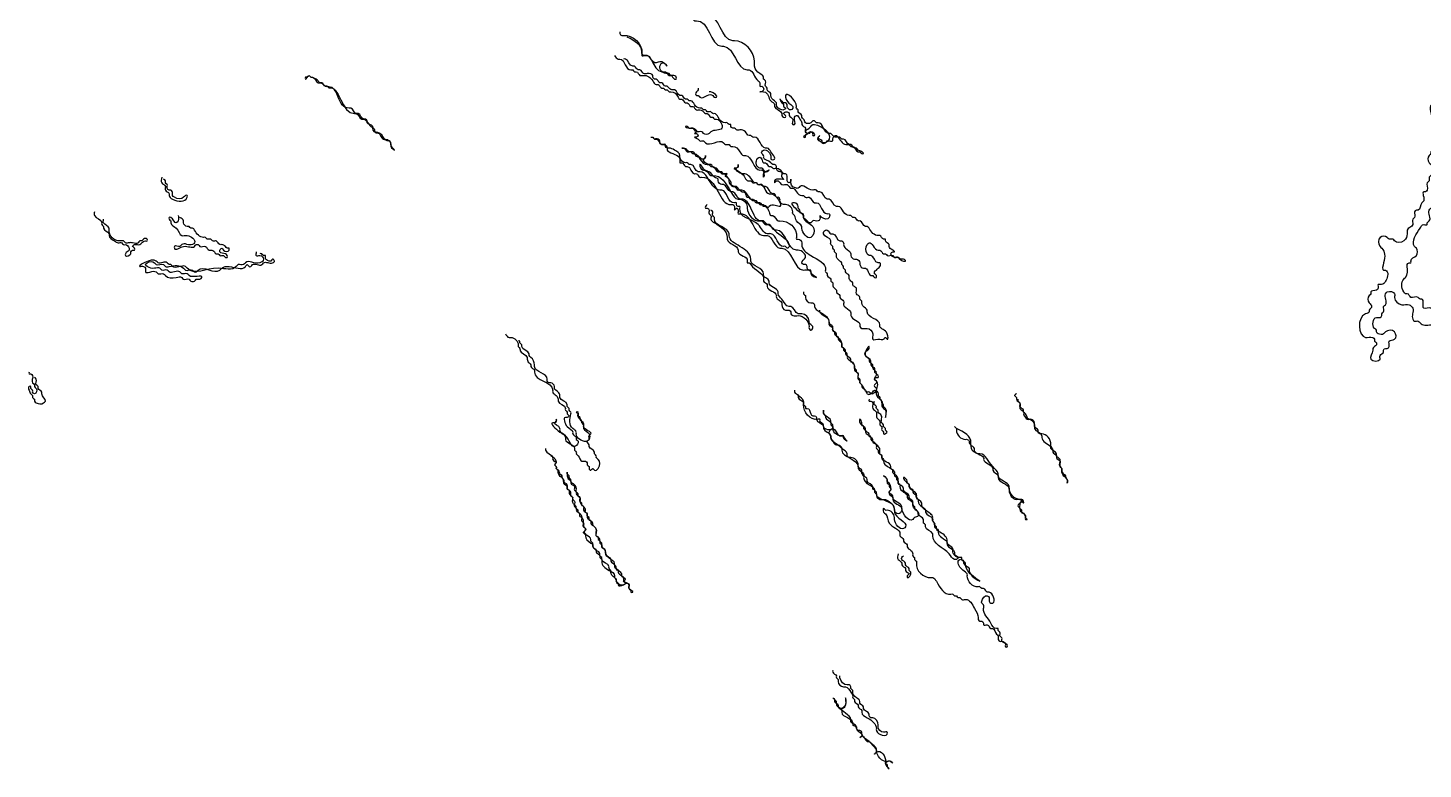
# Model space of a CAD drawing. Header units: metres. Extents: x 0 to 100, y 0 to 141.
# Drawn here: x 40.38 to 59.57, y 114.52 to 124.7 of the extents above; entities that cross this region are included whole.
import ezdxf

# ---------------------------------------------------------------- set-up
doc = ezdxf.new("R2010")
doc.units = ezdxf.units.M

msp = doc.modelspace()

# ---------------------------------------------------------------- linework, layer by layer
for points in [[(49.5, 124.975), (49.5, 124.825), (49.525, 124.825), (49.55, 124.8), (49.575, 124.8), (49.925, 124.45), (49.95, 124.45), (50.275, 124.125), (50.3, 124.125), (50.425, 123.975), (50.45, 123.95), (50.45, 123.9), (50.475, 123.9), (50.5, 123.875), (50.5, 123.85), (50.475, 123.825), (50.45, 123.825), (50.5, 123.825), (50.6, 123.7), (50.65, 123.65), (50.65, 123.625), (50.75, 123.525), (50.75, 123.5), (50.775, 123.475), (50.8, 123.475), (50.8, 123.5), (50.775, 123.525), (50.825, 123.55), (50.85, 123.525), (50.85, 123.5), (50.9, 123.45), (50.9, 123.375), (50.925, 123.375), (50.925, 123.475), (50.95, 123.5), (51, 123.45), (51.025, 123.4), (51.025, 123.375), (51.075, 123.325), (51.075, 123.275), (51.1, 123.25), (51.05, 123.2), (51.075, 123.2), (51.075, 123.225), (51.1, 123.25), (51.15, 123.275), (51.175, 123.25), (51.175, 123.225), (51.2, 123.225), (51.15, 123.275), (51.125, 123.25), (51.1, 123.25), (51.075, 123.275), (51.125, 123.325), (51.15, 123.35), (51.175, 123.375), (51.2, 123.375), (51.4, 123.175), (51.35, 123.125), (51.325, 123.125), (51.25, 123.2), (51.275, 123.225), (51.25, 123.2), (51.275, 123.175), (51.3, 123.15), (51.3, 123.125), (51.35, 123.125), (51.375, 123.15), (51.45, 123.15), (51.45, 123.175), (51.5, 123.225), (51.525, 123.2), (51.65, 123.1), (51.675, 123.1), (51.7, 123.075), (51.725, 123.075), (51.8, 123), (51.825, 123), (51.85, 122.975), (51.875, 122.975), (51.85, 123), (51.8, 123.025), (51.775, 123.05), (51.75, 123.05), (51.7, 123.1), (51.675, 123.1), (51.6, 123.175), (51.575, 123.175), (51.55, 123.2), (51.525, 123.2), (51.45, 123.225), (51.425, 123.25), (51.4, 123.25), (51.25, 123.4), (51.225, 123.4), (51.2, 123.425), (51.175, 123.425), (51.15, 123.4), (51.075, 123.4), (51.05, 123.45), (51.025, 123.475), (51.025, 123.5), (50.975, 123.55), (50.975, 123.575), (50.95, 123.6), (50.95, 123.625), (50.8, 123.775), (50.8, 123.75), (50.875, 123.65), (50.9, 123.625), (50.9, 123.6), (50.875, 123.575), (50.825, 123.625), (50.825, 123.65), (50.8, 123.675), (50.775, 123.675), (50.725, 123.725), (50.75, 123.675), (50.775, 123.65), (50.775, 123.625), (50.8, 123.6), (50.775, 123.575), (50.75, 123.575), (50.675, 123.65), (50.675, 123.675), (50.65, 123.7), (50.6, 123.775), (50.6, 123.8), (50.55, 123.85), (50.55, 123.875), (50.525, 123.9), (50.525, 123.975), (50.5, 124), (50.5, 124.025), (50.45, 124.075), (50.375, 124.175), (50.375, 124.25), (50.1, 124.525), (50.075, 124.525), (49.725, 124.875), (49.7, 124.875), (49.65, 124.925), (49.625, 124.925), (49.6, 124.95)], [(48.525, 124.65), (48.525, 124.625), (48.55, 124.6), (48.575, 124.6), (48.825, 124.35), (48.825, 124.325), (48.875, 124.325), (48.975, 124.225), (49.125, 124.1), (49.15, 124.1), (49.2, 124.05), (49.225, 124.05), (49.275, 124), (49.3, 124), (49.3, 124.025), (49.25, 124.05), (49.225, 124.05), (49.2, 124.075), (49.175, 124.075), (49.075, 124.175), (49.125, 124.225), (49.175, 124.175), (49.125, 124.225), (49.025, 124.225), (49, 124.225), (48.9, 124.325), (48.85, 124.325), (48.825, 124.35), (48.825, 124.375), (48.625, 124.575)], [(48.45, 124.325), (48.5, 124.275), (48.525, 124.275), (48.675, 124.125), (48.7, 124.125), (48.725, 124.1), (48.75, 124.1), (48.8, 124.05), (48.85, 124.05), (48.975, 123.975), (49.025, 123.925), (49.05, 123.925), (49.1, 123.875), (49.125, 123.875), (49.15, 123.85), (49.175, 123.85), (49.2, 123.825), (49.225, 123.825), (49.325, 123.75), (49.35, 123.725), (49.375, 123.725), (49.425, 123.675), (49.45, 123.675), (49.5, 123.625), (49.525, 123.625), (49.575, 123.575), (49.6, 123.575), (49.675, 123.55), (49.7, 123.525), (49.725, 123.525), (49.775, 123.475), (49.8, 123.475), (49.825, 123.45), (49.85, 123.45), (49.925, 123.375), (49.925, 123.325), (49.775, 123.275), (49.75, 123.25), (49.675, 123.25), (49.65, 123.275), (49.575, 123.275), (49.525, 123.325), (49.475, 123.325), (49.45, 123.35), (49.425, 123.35), (49.475, 123.325), (49.525, 123.325), (49.575, 123.275), (49.55, 123.25), (49.575, 123.25), (49.6, 123.225), (49.575, 123.2), (49.55, 123.2), (49.6, 123.175), (49.625, 123.15), (49.675, 123.15), (49.7, 123.125), (49.95, 123.125), (49.975, 123.1), (50.025, 123.1), (50.05, 123.075), (50.075, 123.075), (50.175, 123), (50.225, 122.95), (50.25, 122.95), (50.45, 122.75), (50.475, 122.75), (50.5, 122.725), (50.5, 122.65), (50.5, 122.7), (50.525, 122.725), (50.575, 122.75), (50.55, 122.725), (50.525, 122.725), (50.475, 122.775), (50.45, 122.775), (50.4, 122.825), (50.4, 122.875), (50.45, 122.925), (50.475, 122.9), (50.5, 122.85), (50.525, 122.85), (50.575, 122.8), (50.6, 122.8), (50.625, 122.775), (50.675, 122.775), (50.75, 122.7), (50.75, 122.65), (50.775, 122.625), (50.65, 122.6), (50.65, 122.575), (50.675, 122.6), (50.7, 122.6), (50.75, 122.55), (50.825, 122.55), (50.875, 122.5), (50.9, 122.5), (50.95, 122.45), (51.025, 122.4), (51.05, 122.4), (51.075, 122.375), (51.125, 122.375), (51.2, 122.3), (51.225, 122.3), (51.375, 122.15), (51.4, 122.15), (51.4, 122.1), (51.3, 122.1), (51.275, 122.125), (51.275, 122.075), (51.25, 122.05), (51.175, 122.05), (51.15, 122.025), (51.125, 122.025), (51.1, 122.05), (51.075, 122.075), (51.05, 122.1), (51.05, 122.125), (51, 122.175), (51, 122.2), (50.975, 122.225), (50.975, 122.25), (50.925, 122.3), (50.9, 122.3), (51, 122.175), (51.05, 122.125), (51.05, 122.1), (51.175, 121.975), (51.175, 121.85), (51.15, 121.825), (51.025, 121.95), (51.025, 121.975), (50.95, 122.05), (50.925, 122.125), (50.9, 122.15), (50.9, 122.175), (50.8, 122.275), (50.775, 122.275), (50.725, 122.325), (50.725, 122.35), (50.7, 122.375), (50.675, 122.375), (50.65, 122.425), (50.625, 122.425), (50.525, 122.525), (50.5, 122.525), (50.475, 122.55), (50.425, 122.55), (50.4, 122.575), (50.375, 122.575), (50.35, 122.6), (50.225, 122.7), (50.2, 122.7), (50.125, 122.775), (50.15, 122.8), (50.15, 122.825), (50.15, 122.8), (50.125, 122.775), (50.1, 122.775), (50.2, 122.7), (50.3, 122.6), (50.325, 122.6), (50.35, 122.575), (50.4, 122.575), (50.425, 122.55), (50.45, 122.55), (50.575, 122.425), (50.6, 122.425), (50.725, 122.25), (50.575, 122.25), (50.55, 122.225), (50.525, 122.25), (50.5, 122.25), (50.45, 122.3), (50.425, 122.3), (50.4, 122.325), (50.375, 122.325), (50.3, 122.375), (50.2, 122.475), (50.175, 122.475), (50.125, 122.525), (50.1, 122.525), (50.025, 122.6), (50.025, 122.625), (49.975, 122.675), (50, 122.7), (49.95, 122.7), (49.925, 122.725), (49.9, 122.725), (49.85, 122.775), (49.825, 122.775), (49.775, 122.825), (49.75, 122.825), (49.675, 122.9), (49.7, 122.925), (49.7, 122.95), (49.7, 122.925), (49.675, 122.9), (49.65, 122.9), (49.625, 122.925), (49.6, 122.925), (49.525, 123), (49.475, 123), (49.45, 123.025), (49.4, 123.05), (49.375, 123.05), (49.4, 123.05), (49.45, 123), (49.5, 123), (49.525, 122.975), (49.55, 122.975), (49.625, 122.9), (49.725, 122.825), (49.75, 122.825), (49.775, 122.8), (49.8, 122.8), (49.875, 122.725), (49.9, 122.725), (49.925, 122.7), (49.95, 122.7), (50, 122.65), (50.05, 122.575), (50.05, 122.55), (50.075, 122.525), (50.1, 122.525), (50.15, 122.475), (50.175, 122.475), (50.2, 122.45), (50.225, 122.45), (50.25, 122.425), (50.275, 122.375), (50.3, 122.375), (50.325, 122.35), (50.35, 122.35), (50.4, 122.3), (50.425, 122.3), (50.45, 122.275), (50.475, 122.275), (50.575, 122.175), (50.6, 122.125), (50.625, 122.125), (50.7, 122.05), (50.725, 122.05), (50.95, 121.825), (50.95, 121.8), (50.975, 121.8), (51.025, 121.75), (51.025, 121.725), (51.15, 121.575), (51.35, 121.375), (51.35, 121.35), (51.375, 121.325), (51.375, 121.3), (51.425, 121.25), (51.425, 121.225), (51.45, 121.2), (51.45, 121.175), (51.475, 121.125), (51.5, 121.1), (51.5, 121.075), (51.55, 121.025), (51.55, 121), (51.6, 120.95), (51.6, 120.9), (51.675, 120.825), (51.7, 120.775), (51.7, 120.75), (51.825, 120.625), (51.825, 120.6), (51.85, 120.575), (51.925, 120.575), (52, 120.5), (52, 120.425), (52.1, 120.425), (52.15, 120.425), (52.175, 120.45), (52.2, 120.425), (52.2, 120.5), (52.1, 120.6), (52.1, 120.625), (51.925, 120.8), (51.925, 120.825), (51.9, 120.85), (51.85, 120.925), (51.85, 120.95), (51.825, 120.975), (51.825, 121), (51.775, 121.05), (51.775, 121.125), (51.725, 121.175), (51.725, 121.2), (51.7, 121.225), (51.675, 121.275), (51.675, 121.3), (51.625, 121.35), (51.625, 121.375), (51.6, 121.4), (51.6, 121.425), (51.575, 121.45), (51.575, 121.475), (51.55, 121.5), (51.5, 121.575), (51.5, 121.6), (51.475, 121.625), (51.475, 121.65), (51.45, 121.675), (51.45, 121.7), (51.425, 121.725), (51.425, 121.775), (51.325, 121.875), (51.35, 121.925), (51.375, 121.925), (51.425, 121.875), (51.45, 121.875), (51.55, 121.775), (51.575, 121.775), (51.6, 121.75), (51.6, 121.725), (51.625, 121.675), (51.7, 121.6), (51.7, 121.575), (51.75, 121.525), (51.775, 121.525), (51.825, 121.475), (51.825, 121.45), (51.875, 121.4), (51.9, 121.4), (51.95, 121.325), (51.975, 121.3), (52, 121.3), (52.025, 121.275), (52.05, 121.275), (52.05, 121.3), (52.025, 121.325), (52.025, 121.35), (52.05, 121.375), (52.075, 121.4), (52.1, 121.425), (52.1, 121.475), (52.075, 121.475), (51.975, 121.575), (51.95, 121.575), (51.925, 121.6), (51.925, 121.725), (51.95, 121.75), (52.075, 121.65), (52.1, 121.65), (52.15, 121.6), (52.175, 121.6), (52.2, 121.575), (52.275, 121.575), (52.3, 121.55), (52.35, 121.55), (52.375, 121.525), (52.425, 121.5), (52.45, 121.5), (52.425, 121.525), (52.375, 121.525), (52.35, 121.55), (52.3, 121.55), (52.25, 121.6), (52.275, 121.625), (52.3, 121.625), (52.275, 121.65), (52.225, 121.7), (52.225, 121.725), (52.175, 121.775), (52.175, 121.8), (52.15, 121.8), (52.1, 121.85), (52.075, 121.85), (51.95, 121.95), (51.925, 121.975), (51.9, 121.975), (51.825, 122.05), (51.8, 122.05), (51.75, 122.1), (51.725, 122.1), (51.7, 122.125), (51.675, 122.125), (51.6, 122.175), (51.525, 122.25), (51.5, 122.25), (51.4, 122.35), (51.375, 122.35), (51.275, 122.45), (51.25, 122.45), (51.225, 122.475), (51.175, 122.475), (51, 122.525), (50.975, 122.5), (50.95, 122.5), (50.875, 122.575), (50.875, 122.625), (50.875, 122.6), (50.85, 122.575), (50.825, 122.6), (50.825, 122.65), (50.8, 122.7), (50.775, 122.7), (50.75, 122.725), (50.725, 122.725), (50.675, 122.775), (50.675, 122.8), (50.65, 122.825), (50.625, 122.825), (50.6, 122.85), (50.5, 122.925), (50.5, 122.95), (50.475, 122.975), (50.475, 123), (50.5, 123.025), (50.6, 122.925), (50.6, 122.9), (50.65, 122.9), (50.65, 122.925), (50.6, 123), (50.55, 123.05), (50.525, 123.05), (50.375, 123.2), (50.35, 123.2), (50.325, 123.225), (50.3, 123.225), (50.25, 123.275), (50.175, 123.3), (50.125, 123.3), (50.1, 123.325), (50.075, 123.325), (50.05, 123.35), (50.05, 123.375), (50.025, 123.375), (50, 123.4), (49.975, 123.4), (49.875, 123.475), (49.825, 123.525), (49.8, 123.525), (49.775, 123.55), (49.725, 123.55), (49.7, 123.575), (49.675, 123.575), (49.65, 123.6), (49.625, 123.6), (49.55, 123.65), (49.5, 123.7), (49.475, 123.7), (49.45, 123.725), (49.425, 123.725), (49.375, 123.775), (49.35, 123.775), (49.275, 123.85), (49.25, 123.85), (49.2, 123.875), (49.175, 123.9), (49.15, 123.9), (49.1, 123.95), (49.075, 123.95), (49.025, 124), (49, 124), (48.975, 124.025), (48.975, 124.05), (48.9, 124.075), (48.85, 124.075), (48.8, 124.125), (48.775, 124.125), (48.725, 124.175), (48.7, 124.175), (48.6, 124.275), (48.575, 124.275)], [(44.25, 124.05), (44.225, 124.025), (44.2, 124.025), (44.2, 124), (44.25, 124.05), (44.275, 124.025), (44.3, 124.025), (44.375, 123.95), (44.4, 123.95), (44.45, 123.925), (44.475, 123.9), (44.5, 123.9), (44.875, 123.525), (44.9, 123.525), (44.975, 123.45), (45, 123.45), (45.075, 123.375), (45.1, 123.35), (45.15, 123.3), (45.15, 123.275), (45.175, 123.275), (45.275, 123.175), (45.3, 123.175), (45.375, 123.1), (45.375, 123.075), (45.425, 123.025), (45.375, 123.1), (45.375, 123.125), (45.35, 123.15), (45.325, 123.15), (45.225, 123.25), (45.2, 123.25), (45.125, 123.325), (45.125, 123.35), (45.05, 123.4), (45.05, 123.425), (45.025, 123.45), (45, 123.45), (44.925, 123.525), (44.9, 123.525), (44.825, 123.6), (44.8, 123.6), (44.65, 123.75), (44.55, 123.875), (44.525, 123.875), (44.5, 123.9), (44.475, 123.9), (44.425, 123.95), (44.4, 123.95), (44.35, 124), (44.325, 124)], [(49.6, 123.875), (49.6, 123.85), (49.575, 123.825), (49.575, 123.775), (49.6, 123.775), (49.625, 123.75), (49.725, 123.775), (49.8, 123.775), (49.825, 123.75), (49.85, 123.75), (49.775, 123.825), (49.75, 123.825)], [(59.8, 123.875), (59.8, 123.85), (59.775, 123.825), (59.775, 123.8), (59.75, 123.775), (59.75, 123.675), (59.725, 123.65), (59.7, 123.65), (59.7, 123.45), (59.725, 123.175), (59.7, 123.15), (59.7, 123.025), (59.675, 123), (59.675, 122.975), (59.65, 122.95), (59.65, 122.85), (59.7, 122.8), (59.7, 122.725), (59.675, 122.675), (59.65, 122.65), (59.65, 122.6), (59.625, 122.575), (59.625, 122.475), (59.6, 122.45), (59.575, 122.45), (59.575, 122.325), (59.55, 122.3), (59.5, 122.2), (59.475, 122.2), (59.45, 122.175), (59.45, 122.1), (59.425, 122.075), (59.425, 122), (59.35, 121.925), (59.35, 121.9), (59.325, 121.8), (59.3, 121.775), (59.175, 121.775), (59.15, 121.8), (59.1, 121.8), (59.075, 121.825), (58.975, 121.825), (58.975, 121.7), (59, 121.675), (59.025, 121.475), (59.025, 121.375), (59.05, 121.375), (59.075, 121.35), (59.075, 121.275), (58.975, 121.175), (58.95, 121.175), (58.95, 121.125), (58.925, 121.1), (58.85, 121.075), (58.85, 121.05), (58.825, 121.025), (58.825, 120.925), (58.85, 120.9), (58.85, 120.85), (58.825, 120.825), (58.825, 120.8), (58.775, 120.775), (58.775, 120.45), (58.875, 120.45), (58.9, 120.425), (58.9, 120.4), (58.925, 120.375), (58.925, 120.35), (58.875, 120.3), (58.875, 120.275), (58.85, 120.15), (58.975, 120.15), (58.975, 120.2), (59.025, 120.25), (59.025, 120.275), (59.05, 120.3), (59.075, 120.3), (59.1, 120.325), (59.1, 120.4), (59.175, 120.425), (59.175, 120.525), (59.05, 120.525), (59.025, 120.5), (58.95, 120.5), (58.925, 120.525), (58.925, 120.55), (58.9, 120.575), (58.925, 120.725), (58.975, 120.725), (59, 120.75), (59, 120.775), (59.025, 120.8), (59.025, 120.875), (59.05, 120.9), (59.05, 121.05), (59.075, 121.075), (59.175, 121.05), (59.175, 121), (59.275, 120.9), (59.375, 120.9), (59.425, 120.85), (59.425, 120.7), (59.45, 120.675), (59.5, 120.675), (59.525, 120.65), (59.675, 120.625), (59.7, 120.625), (59.75, 120.575), (59.775, 120.575), (59.825, 120.525), (59.825, 120.475), (59.8, 120.45), (59.725, 120.45), (59.7, 120.375), (59.7, 120.275), (59.875, 120.275), (59.9, 120.25), (59.9, 120.225), (59.925, 120.225), (59.975, 120.175), (59.975, 120.125), (60, 120.1), (60.175, 120.075), (60.175, 120.025), (60.225, 120.025), (60.25, 120), (60.25, 119.9), (60.3, 119.85), (60.3, 119.775), (60.4, 119.775), (60.4, 120.075), (60.475, 120.1), (60.475, 120.125), (60.55, 120.2), (60.55, 120.225), (60.575, 120.25), (60.65, 120.25), (60.65, 120.3), (60.675, 120.325), (60.7, 120.325), (60.65, 120.425), (60.625, 120.45), (60.6, 120.45), (60.575, 120.475), (60.575, 120.525), (60.55, 120.55), (60.55, 120.7), (60.35, 120.7), (60.3, 120.625), (60.225, 120.625), (60.225, 120.525), (60.25, 120.525), (60.275, 120.5), (60.275, 120.475), (60.3, 120.45), (60.3, 120.4), (60.275, 120.375), (60.225, 120.325), (60.2, 120.3), (60.125, 120.3), (60.1, 120.325), (60.025, 120.325), (60, 120.35), (60, 120.55), (59.975, 120.575), (59.975, 120.6), (59.9, 120.775), (59.875, 120.8), (59.875, 120.85), (59.775, 120.85), (59.75, 120.825), (59.7, 120.825), (59.675, 120.85), (59.575, 120.85), (59.55, 120.975), (59.525, 120.975), (59.5, 121), (59.4, 121), (59.35, 121.05), (59.325, 121.05), (59.3, 121.075), (59.3, 121.25), (59.325, 121.275), (59.35, 121.425), (59.35, 121.45), (59.375, 121.475), (59.4, 121.475), (59.4, 121.5), (59.475, 121.575), (59.475, 121.675), (59.45, 121.7), (59.45, 121.825), (59.525, 121.95), (59.575, 122), (59.625, 122), (59.625, 122.025), (59.65, 122.05), (59.65, 122.2), (59.7, 122.25), (59.7, 122.35), (59.725, 122.475), (59.75, 122.5), (59.825, 122.5), (59.85, 122.475), (59.875, 122.475), (59.9, 122.45), (59.9, 122.3), (59.925, 122.275), (59.925, 122.2), (59.95, 121.925), (59.925, 121.9), (59.925, 121.85), (59.85, 121.775), (59.85, 121.675), (59.95, 121.675), (60, 121.725), (60.025, 121.725), (60.05, 121.75), (60.075, 121.85), (60.075, 121.95), (60.1, 121.975), (60.1, 122.125), (60.075, 122.15), (60.075, 122.225), (60.05, 122.25), (60.05, 122.35), (60.025, 122.45), (60, 122.475), (60, 122.625), (60.025, 122.65), (60.025, 122.775), (60.05, 122.8), (60.05, 122.9), (60.025, 122.925), (60.025, 123), (60, 123.1), (59.975, 123.125), (59.85, 123.125), (59.825, 123.15), (59.825, 123.25), (59.85, 123.275), (59.875, 123.275), (59.875, 123.4), (59.85, 123.425), (59.825, 123.5), (59.825, 123.55), (59.85, 123.575), (59.85, 123.6), (59.875, 123.625), (59.9, 123.625), (59.9, 123.725), (59.95, 123.775)], [(48.95, 123.2), (48.975, 123.2), (49, 123.175), (49.025, 123.175), (49.1, 123.1), (49.125, 123.1), (49.175, 123.05), (49.175, 123.025), (49.2, 123), (49.35, 122.875), (49.35, 122.85), (49.375, 122.85), (49.425, 122.8), (49.45, 122.8), (49.55, 122.7), (49.575, 122.7), (49.625, 122.65), (49.65, 122.65), (49.875, 122.45), (50.05, 122.275), (50.075, 122.275), (50.1, 122.25), (50.1, 122.2), (50.125, 122.225), (50.15, 122.2), (50.15, 122.15), (50.175, 122.15), (50.35, 122), (50.5, 121.85), (50.55, 121.85), (50.725, 121.675), (50.75, 121.675), (51.05, 121.375), (51.125, 121.375), (51.15, 121.35), (51.15, 121.325), (51.225, 121.275), (51.15, 121.35), (51.15, 121.375), (51.125, 121.375), (51.1, 121.4), (51.1, 121.425), (51.075, 121.45), (51.05, 121.45), (51.025, 121.475), (51.075, 121.55), (50.975, 121.65), (50.95, 121.65), (50.675, 121.925), (50.65, 121.925), (50.575, 122), (50.55, 122), (50.5, 122.05), (50.475, 122.05), (50.325, 122.225), (50.2, 122.35), (50.175, 122.35), (50.075, 122.45), (50.05, 122.45), (49.95, 122.55), (49.925, 122.55), (49.875, 122.6), (49.875, 122.625), (49.825, 122.65), (49.75, 122.725), (49.725, 122.725), (49.625, 122.825), (49.625, 122.8), (49.675, 122.75), (49.7, 122.75), (49.775, 122.675), (49.8, 122.675), (50.05, 122.45), (50.15, 122.35), (50.175, 122.35), (50.275, 122.25), (50.275, 122.225), (50.45, 122.05), (50.475, 122.05), (50.525, 122), (50.55, 122), (50.65, 121.925), (50.85, 121.725), (50.85, 121.7), (50.825, 121.675), (50.8, 121.7), (50.775, 121.7), (50.6, 121.875), (50.55, 121.875), (50.425, 122), (50.175, 122.225), (50.175, 122.25), (50.15, 122.25), (50.125, 122.275), (50.125, 122.3), (50.1, 122.3), (49.925, 122.475), (49.9, 122.475), (49.725, 122.65), (49.625, 122.725), (49.6, 122.725), (49.5, 122.825), (49.475, 122.825), (49.45, 122.85), (49.425, 122.85), (49.35, 122.925), (49.35, 122.95), (49.275, 123.025), (49.2, 123.05), (49.175, 123.05), (49.15, 123.075), (49.15, 123.1), (49.1, 123.1), (49.075, 123.125), (49.075, 123.15), (49.05, 123.175), (49, 123.175)], [(42.225, 122.65), (42.225, 122.575), (42.275, 122.525), (42.275, 122.475), (42.325, 122.425), (42.325, 122.4), (42.375, 122.35), (42.575, 122.375), (42.575, 122.4), (42.55, 122.4), (42.525, 122.375), (42.4, 122.375), (42.375, 122.4), (42.375, 122.425), (42.35, 122.475), (42.325, 122.475), (42.3, 122.5), (42.3, 122.55), (42.275, 122.575), (42.275, 122.6), (42.25, 122.625)], [(49.725, 122.275), (49.7, 122.25), (49.7, 122.225), (49.725, 122.225), (49.75, 122.2), (49.75, 122.15), (49.775, 122.125), (49.775, 122.075), (49.825, 122.025), (50, 121.825), (50, 121.8), (50.15, 121.65), (50.15, 121.625), (50.275, 121.5), (50.275, 121.475), (50.3, 121.475), (50.325, 121.45), (50.5, 121.25), (50.5, 121.225), (50.55, 121.175), (50.55, 121.15), (50.675, 121.025), (50.675, 121), (50.75, 120.925), (50.75, 120.9), (50.8, 120.825), (50.85, 120.825), (50.875, 120.8), (50.875, 120.775), (50.9, 120.75), (50.975, 120.75), (51.125, 120.6), (51.125, 120.575), (51.15, 120.55), (51.175, 120.6), (51.125, 120.65), (51.125, 120.675), (51.025, 120.775), (50.975, 120.775), (50.875, 120.875), (50.85, 120.875), (50.75, 120.975), (50.7, 121.05), (50.7, 121.075), (50.575, 121.2), (50.575, 121.225), (50.5, 121.3), (50.5, 121.325), (50.325, 121.5), (50.325, 121.525), (50.175, 121.7), (50.025, 121.85), (50.025, 121.875), (49.825, 122.075), (49.825, 122.1), (49.8, 122.125), (49.8, 122.175), (49.775, 122.2)], [(41.3, 122.175), (41.3, 122.125), (41.4, 122.025), (41.4, 122), (41.425, 121.975), (41.425, 121.95), (41.5, 121.875), (41.5, 121.85), (41.575, 121.775), (41.625, 121.75), (41.675, 121.75), (41.7, 121.725), (41.725, 121.725), (41.775, 121.675), (41.775, 121.65), (41.725, 121.6), (41.725, 121.575), (41.8, 121.6), (41.8, 121.625), (41.825, 121.65), (41.85, 121.65), (41.85, 121.675), (41.825, 121.7), (41.85, 121.725), (41.925, 121.725), (41.95, 121.75), (42, 121.775), (42.025, 121.775), (42.025, 121.8), (41.975, 121.8), (41.95, 121.775), (41.925, 121.775), (41.9, 121.75), (41.825, 121.75), (41.775, 121.75), (41.725, 121.75), (41.7, 121.775), (41.65, 121.775), (41.5, 121.925), (41.5, 121.95), (41.425, 122.025), (41.425, 122.075)], [(42.45, 122.125), (42.45, 122.05), (42.425, 122.025), (42.35, 122.1), (42.325, 122.1), (42.325, 122.075), (42.35, 122.05), (42.35, 122.025), (42.425, 121.95), (42.5, 121.85), (42.575, 121.85), (42.675, 121.75), (42.65, 121.725), (42.5, 121.725), (42.475, 121.7), (42.4, 121.7), (42.4, 121.675), (42.525, 121.7), (42.675, 121.7), (42.7, 121.725), (42.725, 121.725), (42.75, 121.7), (42.825, 121.7), (42.875, 121.65), (42.9, 121.65), (42.95, 121.625), (42.975, 121.6), (43, 121.6), (43.025, 121.575), (43.075, 121.575), (43.1, 121.55), (43.125, 121.55), (43.125, 121.575), (43.1, 121.6), (43.025, 121.625), (43.025, 121.65), (43.05, 121.675), (43.075, 121.65), (43.15, 121.65), (43.15, 121.675), (43.125, 121.675), (43.1, 121.7), (43.05, 121.725), (43.025, 121.725), (42.975, 121.775), (42.925, 121.775), (42.9, 121.8), (42.85, 121.8), (42.825, 121.825), (42.8, 121.825), (42.675, 121.925), (42.65, 121.95), (42.625, 121.95), (42.6, 121.975), (42.575, 121.975), (42.525, 122.025), (42.525, 122.05), (42.475, 122.1)], [(43.525, 121.625), (43.525, 121.575), (43.575, 121.575), (43.625, 121.525), (43.575, 121.475), (43.375, 121.475), (43.35, 121.45), (43.275, 121.45), (43.25, 121.425), (43, 121.4), (42.575, 121.4), (42.55, 121.425), (42.375, 121.425), (42.35, 121.45), (42.325, 121.45), (42.3, 121.475), (42.175, 121.475), (42.15, 121.5), (41.925, 121.425), (41.975, 121.425), (42, 121.4), (42, 121.35), (42.15, 121.35), (42.175, 121.325), (42.25, 121.325), (42.275, 121.3), (42.425, 121.275), (42.5, 121.275), (42.525, 121.25), (42.6, 121.25), (42.625, 121.225), (42.675, 121.225), (42.7, 121.25), (42.75, 121.25), (42.775, 121.275), (42.6, 121.3), (42.575, 121.325), (42.5, 121.325), (42.475, 121.35), (42.325, 121.35), (42.3, 121.375), (42.225, 121.375), (42.2, 121.4), (42.125, 121.4), (42.025, 121.425), (42, 121.45), (42.025, 121.475), (42.125, 121.475), (42.15, 121.45), (42.25, 121.45), (42.275, 121.425), (42.325, 121.425), (42.525, 121.4), (42.55, 121.375), (42.65, 121.375), (42.675, 121.35), (42.7, 121.35), (42.725, 121.375), (43.025, 121.375), (43.05, 121.4), (43.275, 121.4), (43.375, 121.425), (43.4, 121.45), (43.425, 121.425), (43.45, 121.425), (43.475, 121.45), (43.6, 121.45), (43.625, 121.475), (43.75, 121.475), (43.775, 121.5), (43.75, 121.525), (43.725, 121.5), (43.7, 121.5), (43.65, 121.55), (43.65, 121.575), (43.625, 121.575), (43.6, 121.6), (43.575, 121.6)], [(51.05, 121.075), (51.05, 121.05), (51.075, 121.025), (51.075, 121), (51.15, 120.925), (51.175, 120.925), (51.2, 120.9), (51.2, 120.875), (51.275, 120.8), (51.4, 120.65), (51.4, 120.625), (51.45, 120.575), (51.45, 120.55), (51.475, 120.525), (51.475, 120.5), (51.525, 120.45), (51.525, 120.425), (51.55, 120.4), (51.575, 120.35), (51.575, 120.325), (51.6, 120.3), (51.6, 120.275), (51.625, 120.25), (51.625, 120.225), (51.65, 120.2), (51.65, 120.175), (51.7, 120.125), (51.75, 120.05), (51.75, 120), (51.8, 119.95), (51.8, 119.875), (51.825, 119.85), (51.825, 119.825), (51.85, 119.8), (51.85, 119.775), (51.9, 119.725), (51.925, 119.675), (51.975, 119.675), (52.025, 119.725), (52.075, 119.675), (52.075, 119.65), (52.1, 119.625), (52.1, 119.6), (52.125, 119.575), (52.125, 119.525), (52.15, 119.475), (52.175, 119.45), (52.175, 119.35), (52.175, 119.475), (52.15, 119.5), (52.15, 119.525), (52.125, 119.55), (52.125, 119.575), (52.1, 119.6), (52.05, 119.7), (52.05, 119.85), (52.025, 119.875), (52.05, 119.9), (52.075, 119.9), (52.075, 119.925), (52.05, 119.95), (52.05, 119.975), (52.025, 120), (52, 120.05), (52, 120.075), (51.975, 120.1), (51.975, 120.125), (51.9, 120.2), (51.9, 120.25), (51.95, 120.3), (51.95, 120.325), (51.925, 120.3), (51.9, 120.25), (51.9, 120.2), (51.95, 120.15), (51.95, 120.125), (51.975, 120.1), (51.975, 120.075), (52.025, 120.025), (52.025, 119.975), (52.05, 119.95), (52.025, 119.875), (52.05, 119.85), (52.05, 119.825), (52.025, 119.8), (52.025, 119.775), (52.05, 119.75), (51.975, 119.675), (51.95, 119.7), (51.925, 119.7), (51.85, 119.8), (51.825, 119.825), (51.825, 119.875), (51.8, 119.9), (51.8, 119.95), (51.775, 119.975), (51.775, 120), (51.75, 120.025), (51.75, 120.05), (51.725, 120.1), (51.7, 120.125), (51.7, 120.15), (51.65, 120.2), (51.65, 120.225), (51.625, 120.25), (51.625, 120.275), (51.575, 120.325), (51.575, 120.35), (51.55, 120.425), (51.5, 120.475), (51.5, 120.5), (51.45, 120.55), (51.45, 120.6), (51.4, 120.65), (51.4, 120.675), (51.275, 120.8), (51.275, 120.825)], [(46.95, 120.5), (47, 120.45), (47.025, 120.45), (47.125, 120.35), (47.125, 120.325), (47.15, 120.3), (47.15, 120.275), (47.25, 120.175), (47.25, 120.15), (47.275, 120.1), (47.3, 120.075), (47.3, 120.05), (47.35, 120), (47.35, 119.975), (47.6, 119.725), (47.6, 119.7), (47.65, 119.65), (47.675, 119.6), (47.675, 119.575), (47.775, 119.475), (47.775, 119.45), (47.8, 119.425), (47.8, 119.4), (47.825, 119.375), (47.8, 119.35), (47.775, 119.35), (47.8, 119.225), (47.875, 119.15), (47.875, 119.125), (47.925, 119.075), (47.925, 119.05), (47.95, 119.025), (47.95, 119), (47.9, 118.95), (47.775, 119.1), (47.7, 119.175), (47.7, 119.2), (47.625, 119.275), (47.65, 119.3), (47.65, 119.325), (47.65, 119.3), (47.625, 119.275), (47.6, 119.275), (47.7, 119.15), (47.775, 119.075), (47.775, 119.05), (47.9, 118.925), (47.9, 118.9), (47.925, 118.875), (47.925, 118.85), (47.95, 118.825), (48, 118.75), (48.05, 118.75), (48.075, 118.725), (48.075, 118.7), (48.1, 118.675), (48.1, 118.65), (48.125, 118.625), (48.15, 118.65), (48.175, 118.625), (48.225, 118.65), (48.225, 118.775), (48.2, 118.8), (48.2, 118.825), (48.175, 118.85), (48.175, 118.875), (48.1, 118.95), (48.1, 118.975), (48.075, 119.025), (48.1, 119.05), (48.1, 119.1), (48.125, 119.125), (48.025, 119.225), (48.025, 119.25), (48, 119.275), (48, 119.3), (47.975, 119.325), (47.95, 119.4), (47.95, 119.425), (47.925, 119.425), (47.95, 119.4), (47.95, 119.375), (47.975, 119.35), (47.975, 119.325), (48, 119.3), (48.025, 119.25), (48.025, 119.2), (48.1, 119.125), (48.1, 119.05), (48.075, 119.025), (48.025, 119.025), (47.925, 119.125), (47.925, 119.15), (47.875, 119.2), (47.85, 119.4), (47.85, 119.425), (47.825, 119.45), (47.825, 119.475), (47.8, 119.5), (47.8, 119.525), (47.7, 119.625), (47.7, 119.65), (47.675, 119.7), (47.625, 119.75), (47.625, 119.775), (47.575, 119.825), (47.55, 119.825), (47.525, 119.85), (47.525, 119.875), (47.35, 120.05), (47.35, 120.075), (47.3, 120.175), (47.275, 120.2), (47.275, 120.225), (47.175, 120.325), (47.175, 120.35), (47.15, 120.375), (47.15, 120.4), (47.125, 120.4)], [(40.4, 119.975), (40.4, 119.95), (40.425, 119.95), (40.45, 119.925), (40.45, 119.825), (40.475, 119.8), (40.475, 119.775), (40.5, 119.75), (40.475, 119.675), (40.45, 119.7), (40.45, 119.725), (40.425, 119.75), (40.425, 119.775), (40.4, 119.775), (40.4, 119.725), (40.425, 119.675), (40.45, 119.65), (40.45, 119.625), (40.475, 119.6), (40.475, 119.575), (40.5, 119.55), (40.6, 119.55), (40.625, 119.575), (40.575, 119.675), (40.575, 119.7), (40.525, 119.75), (40.525, 119.775), (40.5, 119.8), (40.5, 119.875), (40.475, 119.9)], [(50.925, 119.725), (50.925, 119.7), (50.975, 119.65), (50.975, 119.625), (51.05, 119.55), (51.05, 119.525), (51.075, 119.5), (51.075, 119.475), (51.1, 119.475), (51.15, 119.4), (51.175, 119.375), (51.2, 119.375), (51.225, 119.35), (51.225, 119.325), (51.325, 119.225), (51.325, 119.2), (51.425, 119.1), (51.425, 119.075), (51.45, 119.025), (51.5, 118.975), (51.525, 118.975), (51.575, 118.925), (51.575, 118.9), (51.8, 118.675), (51.8, 118.65), (51.875, 118.575), (51.875, 118.525), (51.95, 118.425), (52.025, 118.35), (52.025, 118.325), (52.05, 118.3), (52.05, 118.275), (52.1, 118.225), (52.15, 118.225), (52.3, 118.075), (52.3, 118.05), (52.45, 117.85), (52.425, 117.825), (52.3, 117.95), (52.3, 117.975), (52.2, 118.075), (52.175, 118.075), (52.15, 118.1), (52.15, 118.05), (52.175, 118.025), (52.225, 117.9), (52.375, 117.75), (52.375, 117.725), (52.425, 117.675), (52.425, 117.65), (52.475, 117.6), (52.475, 117.575), (52.525, 117.525), (52.55, 117.475), (52.55, 117.45), (52.575, 117.425), (52.575, 117.4), (52.6, 117.375), (52.6, 117.35), (52.8, 117.15), (52.825, 117.15), (52.875, 117.1), (53.075, 116.925), (53.1, 116.925), (53.125, 116.9), (53.15, 116.9), (53.175, 116.875), (53.2, 116.875), (53.225, 116.85), (53.275, 116.85), (53.4, 116.725), (53.45, 116.6), (53.45, 116.575), (53.475, 116.55), (53.5, 116.55), (53.525, 116.525), (53.525, 116.5), (53.575, 116.5), (53.625, 116.45), (53.65, 116.45), (53.7, 116.375), (53.725, 116.35), (53.725, 116.3), (53.75, 116.275), (53.775, 116.275), (53.825, 116.225), (53.825, 116.2), (53.85, 116.2), (53.85, 116.225), (53.775, 116.275), (53.775, 116.325), (53.75, 116.35), (53.75, 116.4), (53.725, 116.425), (53.725, 116.45), (53.7, 116.45), (53.625, 116.525), (53.525, 116.725), (53.525, 116.775), (53.5, 116.8), (53.5, 116.825), (53.575, 116.9), (53.6, 116.875), (53.6, 116.825), (53.625, 116.8), (53.65, 116.8), (53.6, 116.95), (53.575, 116.95), (53.525, 117), (53.5, 117), (53.475, 117.025), (53.45, 117.025), (53.3, 117.175), (53.3, 117.2), (53.275, 117.225), (53.175, 117.35), (53.175, 117.375), (53.2, 117.4), (53.225, 117.4), (53.25, 117.375), (53.25, 117.35), (53.325, 117.275), (53.325, 117.25), (53.475, 117.1), (53.275, 117.325), (53.275, 117.35), (53.225, 117.4), (53.225, 117.425), (53.2, 117.425), (53.1, 117.525), (53.1, 117.55), (53.025, 117.625), (53.025, 117.65), (52.925, 117.775), (52.875, 117.825), (52.875, 117.85), (52.85, 117.875), (52.85, 117.9), (52.825, 117.925), (52.825, 117.975), (52.725, 118.075), (52.675, 118.15), (52.675, 118.175), (52.6, 118.25), (52.6, 118.3), (52.5, 118.4), (52.5, 118.425), (52.475, 118.45), (52.475, 118.475), (52.425, 118.525), (52.45, 118.475), (52.5, 118.425), (52.5, 118.4), (52.55, 118.35), (52.55, 118.325), (52.6, 118.275), (52.6, 118.25), (52.625, 118.225), (52.625, 118.2), (52.675, 118.125), (52.725, 118.075), (52.725, 118.05), (52.825, 117.95), (52.825, 117.925), (52.85, 117.9), (52.85, 117.85), (52.9, 117.8), (52.9, 117.775), (52.95, 117.7), (53.025, 117.625), (53.025, 117.6), (53.125, 117.5), (53.125, 117.475), (53.175, 117.425), (53.15, 117.4), (53.125, 117.4), (53.05, 117.475), (52.825, 117.725), (52.825, 117.75), (52.725, 117.85), (52.725, 117.875), (52.7, 117.9), (52.7, 117.95), (52.625, 118.025), (52.625, 118.05), (52.6, 118.075), (52.55, 118.175), (52.55, 118.2), (52.5, 118.25), (52.5, 118.275), (52.425, 118.35), (52.425, 118.375), (52.35, 118.45), (52.35, 118.5), (52.325, 118.55), (52.275, 118.6), (52.275, 118.625), (52.25, 118.65), (52.25, 118.675), (52.125, 118.8), (52.125, 118.825), (52.1, 118.85), (52.1, 118.9), (52.05, 118.975), (52, 119.025), (52, 119.05), (51.95, 119.1), (51.95, 119.125), (51.9, 119.175), (51.9, 119.2), (51.85, 119.25), (51.85, 119.275), (51.825, 119.325), (51.825, 119.275), (51.875, 119.225), (51.875, 119.2), (51.9, 119.175), (51.9, 119.15), (51.975, 119.075), (51.975, 119.05), (52, 119.025), (52.05, 118.95), (52.05, 118.925), (52.075, 118.9), (52.075, 118.875), (52.125, 118.825), (52.125, 118.8), (52.15, 118.775), (52.15, 118.75), (52.25, 118.65), (52.3, 118.575), (52.3, 118.55), (52.325, 118.525), (52.325, 118.5), (52.35, 118.475), (52.35, 118.45), (52.375, 118.425), (52.375, 118.4), (52.425, 118.325), (52.475, 118.275), (52.475, 118.25), (52.55, 118.175), (52.55, 118.15), (52.575, 118.125), (52.575, 118.1), (52.625, 118.05), (52.625, 118), (52.575, 117.975), (52.55, 117.95), (52.4, 118.1), (52.4, 118.125), (52.275, 118.25), (52.275, 118.275), (52.225, 118.325), (52.25, 118.35), (52.25, 118.375), (52.225, 118.45), (52.2, 118.475), (52.2, 118.5), (52.15, 118.55), (52.2, 118.5), (52.2, 118.45), (52.225, 118.425), (52.225, 118.4), (52.25, 118.375), (52.225, 118.325), (52.225, 118.3), (52.275, 118.25), (52.275, 118.225), (52.4, 118.1), (52.4, 118.075), (52.35, 118.025), (52.3, 118.075), (52.3, 118.1), (52.125, 118.225), (52.05, 118.3), (52.05, 118.325), (52, 118.375), (52, 118.4), (51.925, 118.475), (51.925, 118.5), (51.875, 118.55), (51.85, 118.6), (51.85, 118.625), (51.8, 118.675), (51.8, 118.7), (51.7, 118.8), (51.675, 118.8), (51.65, 118.825), (51.65, 118.85), (51.575, 118.925), (51.55, 118.95), (51.425, 119.075), (51.425, 119.1), (51.4, 119.125), (51.4, 119.15), (51.45, 119.2), (51.55, 119.1), (51.575, 119.1), (51.625, 119.05), (51.65, 119.025), (51.6, 119.075), (51.6, 119.1), (51.575, 119.1), (51.45, 119.225), (51.45, 119.25), (51.425, 119.275), (51.425, 119.3), (51.35, 119.375), (51.325, 119.425), (51.325, 119.45), (51.325, 119.4), (51.35, 119.375), (51.35, 119.35), (51.425, 119.275), (51.425, 119.25), (51.45, 119.225), (51.45, 119.2), (51.325, 119.225), (51.325, 119.25), (51.275, 119.3), (51.275, 119.325), (51.25, 119.325), (51.05, 119.525), (51.05, 119.575), (50.975, 119.65)], [(51.95, 119.6), (51.95, 119.575), (51.975, 119.575), (52, 119.55), (52, 119.475), (52.05, 119.425), (52.05, 119.375), (52.075, 119.325), (52.1, 119.3), (52.1, 119.25), (52.125, 119.225), (52.125, 119.175), (52.15, 119.15), (52.15, 119.125), (52.2, 119.15), (52.175, 119.175), (52.175, 119.2), (52.15, 119.225), (52.15, 119.25), (52.125, 119.275), (52.125, 119.35), (52.1, 119.4), (52.075, 119.425), (52.075, 119.45), (52.05, 119.475), (52.05, 119.5), (52.025, 119.525), (52.025, 119.575)], [(53.975, 119.675), (53.95, 119.65), (53.975, 119.625), (53.975, 119.6), (54.025, 119.55), (54.025, 119.475), (54.075, 119.425), (54.075, 119.4), (54.1, 119.35), (54.125, 119.325), (54.15, 119.325), (54.225, 119.25), (54.225, 119.2), (54.325, 119.1), (54.325, 119.075), (54.45, 118.95), (54.475, 118.9), (54.475, 118.875), (54.525, 118.825), (54.525, 118.8), (54.575, 118.75), (54.575, 118.675), (54.6, 118.65), (54.6, 118.625), (54.625, 118.575), (54.65, 118.55), (54.65, 118.525), (54.675, 118.5), (54.675, 118.45), (54.675, 118.5), (54.65, 118.525), (54.6, 118.625), (54.6, 118.65), (54.575, 118.675), (54.575, 118.775), (54.525, 118.825), (54.525, 118.85), (54.45, 118.925), (54.45, 118.975), (54.325, 119.125), (54.3, 119.125), (54.275, 119.15), (54.275, 119.175), (54.225, 119.225), (54.225, 119.275), (54.175, 119.325), (54.15, 119.325), (54.1, 119.4), (54.075, 119.425), (54.075, 119.45), (54.025, 119.5), (54.025, 119.55), (54, 119.575), (54, 119.6)], [(53.125, 119.225), (53.15, 119.2), (53.15, 119.175), (53.275, 119.05), (53.3, 119.05), (53.325, 119.025), (53.325, 119), (53.35, 118.975), (53.35, 118.95), (53.5, 118.825), (53.525, 118.8), (53.525, 118.775), (53.65, 118.65), (53.65, 118.625), (53.725, 118.55), (53.725, 118.525), (53.875, 118.375), (53.875, 118.35), (53.975, 118.225), (54.025, 118.225), (54.05, 118.2), (54, 118.15), (54, 118.125), (54.025, 118.1), (54.025, 118.075), (54.05, 118.05), (54.1, 117.975), (54.1, 117.95), (54.125, 117.95), (54.1, 117.975), (54.1, 118), (54.05, 118.05), (54.05, 118.075), (54.025, 118.1), (54.025, 118.125), (54.05, 118.2), (54.075, 118.175), (54.075, 118.2), (54.05, 118.225), (54.025, 118.225), (53.875, 118.375), (53.875, 118.4), (53.725, 118.55), (53.725, 118.575), (53.65, 118.675), (53.475, 118.85), (53.45, 118.85), (53.4, 118.9), (53.4, 118.925), (53.35, 118.975), (53.35, 119), (53.15, 119.2)], [(47.5, 118.925), (47.5, 118.9), (47.6, 118.8), (47.6, 118.775), (47.65, 118.725), (47.625, 118.7), (47.65, 118.675), (47.65, 118.65), (47.675, 118.625), (47.7, 118.575), (47.725, 118.55), (47.725, 118.525), (47.75, 118.5), (47.75, 118.45), (47.8, 118.4), (47.8, 118.375), (47.825, 118.35), (47.825, 118.325), (47.85, 118.275), (47.875, 118.25), (47.875, 118.225), (47.9, 118.2), (47.9, 118.125), (47.925, 118.1), (47.925, 118.075), (47.95, 118.05), (48, 117.975), (48, 117.925), (48.025, 117.9), (48.025, 117.85), (48.05, 117.825), (48.05, 117.8), (48.025, 117.775), (48.05, 117.75), (48.05, 117.725), (48.125, 117.625), (48.15, 117.6), (48.15, 117.575), (48.2, 117.525), (48.2, 117.5), (48.25, 117.45), (48.25, 117.425), (48.275, 117.4), (48.275, 117.375), (48.375, 117.25), (48.45, 117.175), (48.45, 117.15), (48.475, 117.125), (48.475, 117.1), (48.5, 117.075), (48.5, 117.05), (48.575, 117.05), (48.625, 117.075), (48.65, 117.05), (48.65, 117), (48.675, 116.975), (48.675, 116.95), (48.7, 116.95), (48.65, 117), (48.65, 117.05), (48.625, 117.075), (48.575, 117.1), (48.6, 117.125), (48.55, 117.175), (48.55, 117.2), (48.475, 117.275), (48.475, 117.3), (48.45, 117.325), (48.45, 117.35), (48.4, 117.4), (48.325, 117.5), (48.325, 117.525), (48.275, 117.575), (48.275, 117.625), (48.25, 117.65), (48.25, 117.675), (48.2, 117.725), (48.2, 117.775), (48.175, 117.85), (48.15, 117.875), (48.15, 117.9), (48.1, 117.95), (48.1, 117.975), (48.075, 118), (48.075, 118.025), (48.05, 118.05), (48.05, 118.075), (48.025, 118.125), (48, 118.15), (48, 118.175), (47.975, 118.2), (47.975, 118.25), (47.95, 118.275), (47.95, 118.3), (47.925, 118.325), (47.925, 118.35), (47.9, 118.425), (47.85, 118.475), (47.85, 118.5), (47.825, 118.525), (47.825, 118.55), (47.8, 118.575), (47.8, 118.6), (47.8, 118.55), (47.825, 118.5), (47.85, 118.475), (47.85, 118.45), (47.9, 118.4), (47.9, 118.35), (47.925, 118.325), (47.925, 118.3), (47.975, 118.25), (47.975, 118.2), (48, 118.15), (48.025, 118.125), (48.025, 118.075), (48.075, 118.025), (48.075, 117.975), (48.125, 117.925), (48.125, 117.9), (48.175, 117.85), (48.2, 117.775), (48.2, 117.725), (48.225, 117.7), (48.225, 117.675), (48.25, 117.65), (48.25, 117.625), (48.275, 117.6), (48.275, 117.575), (48.3, 117.55), (48.325, 117.5), (48.325, 117.475), (48.4, 117.4), (48.4, 117.375), (48.45, 117.325), (48.45, 117.3), (48.5, 117.25), (48.5, 117.225), (48.55, 117.175), (48.575, 117.125), (48.575, 117.1), (48.6, 117.075), (48.575, 117.05), (48.525, 117.05), (48.475, 117.1), (48.475, 117.125), (48.45, 117.15), (48.4, 117.225), (48.4, 117.25), (48.375, 117.275), (48.375, 117.3), (48.275, 117.4), (48.275, 117.425), (48.25, 117.45), (48.25, 117.475), (48.2, 117.525), (48.15, 117.6), (48.15, 117.625), (48.125, 117.65), (48.125, 117.675), (48.025, 117.775), (48.05, 117.8), (48.05, 117.825), (48.025, 117.85), (48.025, 117.9), (48, 117.975), (47.975, 118), (47.975, 118.025), (47.95, 118.05), (47.95, 118.075), (47.925, 118.1), (47.925, 118.125), (47.9, 118.15), (47.875, 118.225), (47.875, 118.25), (47.85, 118.275), (47.85, 118.325), (47.8, 118.375), (47.8, 118.425), (47.75, 118.475), (47.75, 118.5), (47.725, 118.525), (47.675, 118.6), (47.675, 118.625), (47.65, 118.65), (47.65, 118.675), (47.625, 118.7), (47.65, 118.725), (47.65, 118.75), (47.575, 118.825)], [(52.35, 117.475), (52.35, 117.4), (52.4, 117.35), (52.4, 117.325), (52.45, 117.275), (52.45, 117.25), (52.5, 117.2), (52.475, 117.175), (52.475, 117.15), (52.525, 117.225), (52.5, 117.25), (52.5, 117.275), (52.45, 117.325), (52.45, 117.35), (52.4, 117.4), (52.4, 117.425), (52.425, 117.45)], [(51.45, 115.875), (51.45, 115.85), (51.5, 115.8), (51.5, 115.775), (51.525, 115.75), (51.525, 115.725), (51.6, 115.65), (51.625, 115.65), (51.7, 115.575), (51.725, 115.525), (51.725, 115.5), (51.75, 115.475), (51.75, 115.45), (51.8, 115.4), (51.8, 115.375), (51.85, 115.325), (51.85, 115.3), (51.925, 115.225), (52.05, 115.075), (52.05, 115.05), (52.1, 115), (52.2, 115), (52.2, 115.025), (52.15, 115.025), (52.075, 115.1), (52.075, 115.125), (52, 115.225), (51.975, 115.225), (51.95, 115.25), (51.95, 115.275), (51.875, 115.35), (51.875, 115.375), (51.825, 115.425), (51.825, 115.45), (51.775, 115.5), (51.725, 115.575), (51.725, 115.6), (51.7, 115.625), (51.7, 115.65), (51.675, 115.675), (51.65, 115.675), (51.55, 115.775), (51.55, 115.8)], [(51.45, 115.5), (51.475, 115.475), (51.475, 115.45), (51.525, 115.4), (51.525, 115.375), (51.575, 115.325), (51.575, 115.3), (51.725, 115.15), (51.725, 115.125), (51.775, 115.1), (51.775, 115.075), (51.85, 115), (51.85, 114.975), (51.825, 114.95), (51.85, 114.975), (51.925, 114.9), (51.95, 114.9), (51.975, 114.875), (52.05, 114.775), (52.05, 114.75), (52.025, 114.725), (52.05, 114.75), (52.175, 114.625), (52.175, 114.6), (52.2, 114.575), (52.2, 114.55), (52.225, 114.525), (52.175, 114.6), (52.2, 114.625), (52.25, 114.625), (52.275, 114.6), (52.25, 114.625), (52.2, 114.625), (52.05, 114.775), (52.05, 114.8), (51.975, 114.875), (51.95, 114.9), (51.85, 115), (51.85, 115.025), (51.825, 115.05), (51.8, 115.05), (51.775, 115.075), (51.775, 115.1), (51.7, 115.175), (51.7, 115.2), (51.575, 115.35), (51.625, 115.4), (51.625, 115.5), (51.625, 115.4), (51.575, 115.35), (51.5, 115.425), (51.5, 115.45), (51.475, 115.475)]]:
    msp.add_spline(points, degree=3)

doc.saveas('drawing.dxf')
